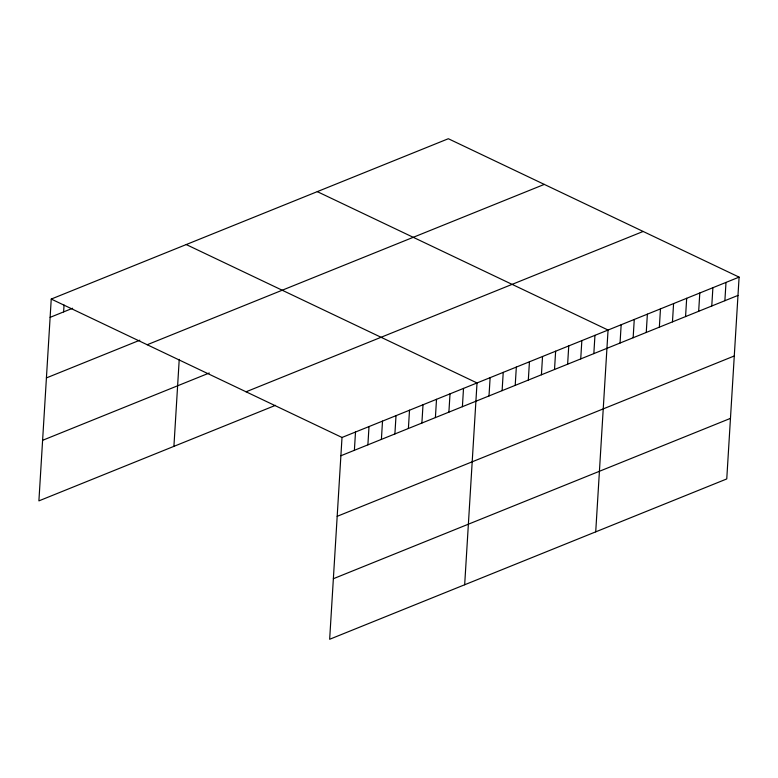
<?xml version="1.0" encoding="UTF-8"?>
<svg xmlns="http://www.w3.org/2000/svg" width="778" height="778" viewBox="0 0 778 778"><rect width="100%" height="100%" fill="white"/><g stroke="black" fill="none" stroke-linecap="round" stroke-linejoin="round"><path stroke-width="1.17" d="M739.1 277.124L342.009 437.469L329.658 639.273L726.759 478.937L739.1 277.124L448.342 138.727L51.241 299.063L38.9 500.876L275.47 405.348M63.621 311.9L64.049 305.044M173.912 446.358L179.232 359.397M354.389 450.306L355.507 432.023M367.887 444.851L369.005 426.568M381.395 439.405L382.513 421.112M394.893 433.949L396.012 415.666M408.392 428.493L409.51 410.21M421.89 423.047L423.008 404.764M435.398 417.591L436.516 399.309M448.896 412.146L450.015 393.853M462.395 406.69L463.513 388.407M464.67 584.755L477.021 382.951L186.253 244.555M489.002 395.944L490.121 377.661M502.111 390.653L503.23 372.37M515.211 385.363L516.329 367.08M528.32 380.072L529.439 361.789M541.42 374.782L542.538 356.499M554.52 369.492L555.638 351.209M567.629 364.201L568.747 345.918M580.728 358.911L581.847 340.628M593.838 353.62L594.956 335.328M595.715 531.851L608.056 330.037L317.298 191.641M620.047 343.04L621.165 324.747M633.146 337.74L634.265 319.457M646.255 332.449L647.374 314.166M659.355 327.159L660.473 308.876M672.464 321.868L673.583 303.585M685.564 316.578L686.682 298.295M698.673 311.288L699.792 293.005M711.773 305.997L712.891 287.714M724.882 300.707L726 282.424M50.123 317.356L72.626 308.263M46.417 377.914L139.807 340.21M147.198 344.742L544.289 184.396M42.605 440.309L209.282 373.002M246.052 391.801L643.153 231.455M340.89 455.752L737.982 295.416M337.185 516.32L734.276 355.974M333.363 578.715L730.464 418.37M51.241 299.063L342.009 437.469"/></g></svg>
